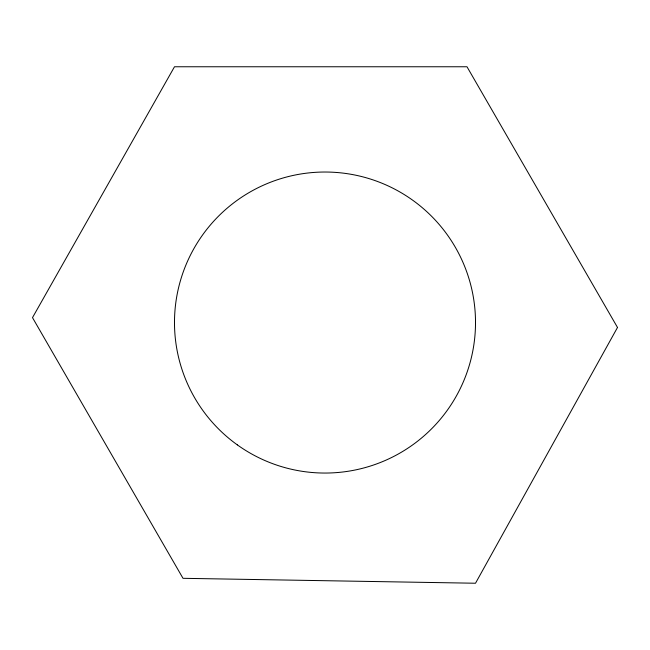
<?xml version="1.0" encoding="UTF-8"?>
<svg xmlns="http://www.w3.org/2000/svg" width="650" height="650" viewBox="0 0 650 650"><rect width="100%" height="100%" fill="white"/><g stroke="black" fill="none" stroke-linecap="round" stroke-linejoin="round"><path stroke-width="0.97" d="M617.5 327.462L475.507 583.237L183.007 578.313L32.5 317.623L174.493 66.763L466.993 66.763L617.5 327.462M237.315 444.868A150.507 150.507 0 0 0 474.784 337.309A150.507 150.507 0 0 0 262.901 185.437A150.507 150.507 0 0 0 237.315 444.868"/></g></svg>
